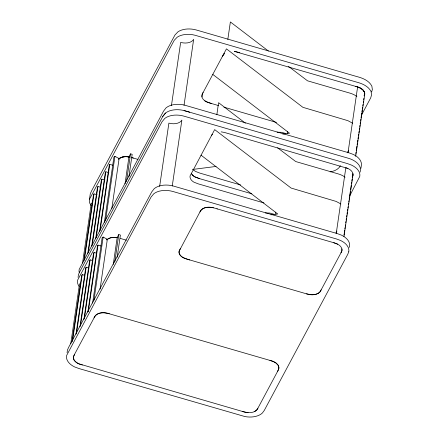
<?xml version="1.0" encoding="UTF-8"?>
<svg xmlns="http://www.w3.org/2000/svg" width="439" height="439" viewBox="0 0 439 439"><rect width="100%" height="100%" fill="white"/><g stroke="black" fill="none" stroke-linecap="round" stroke-linejoin="round"><path stroke-width="0.66" d="M341.893 248.858L341.893 250.812L340.977 252.809M352.885 173.498L352.885 175.457L352.199 176.955M364.167 95.795L364.622 94.802L364.644 92.656C363.229 88.81 359.058 87.279 355.414 86.302M67.068 352.726L67.458 350.009L68.621 347.359L151.718 191.942L154.232 188.649A17.346 10.75 8.3 0 1 173.065 185.949L337.333 233.608L341.515 235.172A17.373 10.766 8.3 0 1 349.554 246.389L349.142 247.42M78.06 277.366L78.449 274.655L79.613 271.999L162.82 116.379L165.58 113.021M91.06 205.682L89.545 202.719L89.49 199.213L90.275 193.829L91.57 190.921L173.383 37.919L174.985 34.961L177.998 31.8A17.302 10.723 8.3 0 1 196.277 29.973L356.847 76.567C362.658 78.065 368.864 80.48 371.844 86.071L372.36 89.518L371.641 91.943M70.772 343.759L79.508 283.874L80.771 283.819M82.554 263.016L91.29 203.136L92.552 203.076M72.062 341.52L81.681 275.582L82.208 274.6L84.667 275.313M83.844 260.782L93.463 194.845L93.99 193.862L97.063 194.757M72.49 341.213L82.208 274.6M84.37 259.8L93.99 193.862M76.007 334.145L85.627 268.207L86.154 267.225L88.612 267.938M87.789 253.407L97.409 187.469L97.93 186.487L100.388 187.201M76.534 333.163L86.154 267.225M88.31 252.425L97.93 186.487M79.953 326.77L89.572 260.832L90.099 259.85L92.558 260.563M91.729 246.032L101.349 180.094L101.875 179.112L104.948 180.001M80.48 325.787L90.099 259.85M92.256 245.05L101.875 179.112M83.898 319.394L93.512 253.457L94.039 252.474L96.498 253.188M95.675 238.651L105.294 172.714L105.821 171.731L108.894 172.626M84.42 318.412L94.039 252.474M96.201 237.669L105.821 171.731M87.838 312.019L97.458 246.081L97.985 245.099L101.058 245.988M99.62 231.276L109.24 165.338L109.761 164.356L112.839 165.251M88.266 311.706L97.985 245.099M100.141 230.294L109.761 164.356M92.618 303.091L102.139 237.828L103.154 237.044L107.33 239.326L100.065 289.114M104.4 222.353L113.92 157.085L114.93 156.306L119.106 158.583L111.841 208.377M93.93 300.292L103.154 237.044M105.508 220.894L114.93 156.306M113.262 264.432L117.191 237.515L118.766 234.569L120.407 235.046L117.164 257.249M125.044 183.694L128.967 156.778L130.542 153.831L132.183 154.308L128.945 176.511M114.744 262.154L118.766 234.569M126.52 181.417L130.542 153.831M159.653 186.372L168.883 123.123A10.399 6.442 8.3 0 0 181.872 120.083L172.253 186.021M171.435 105.629L180.659 42.385A10.399 6.442 8.3 0 0 193.654 39.345L184.034 105.283M216.833 114.749L218.589 102.688L245.417 123.205M227.825 39.395L230.371 21.95L268.405 51.034M336.214 233.619L345.833 167.682A10.399 6.442 8.3 0 1 352.868 175.562M347.99 152.876L357.609 86.938A10.399 6.442 8.3 0 1 364.644 94.824M343.978 234.969L344.176 233.619M344.368 232.275L344.664 230.255M344.862 228.911L345.059 227.567M345.252 226.222L345.449 224.878M345.745 222.858L345.943 221.508M346.135 220.164L346.431 218.145M346.629 216.8L346.826 215.456M347.019 214.111L347.315 212.092M347.512 210.747L347.71 209.398M347.902 208.053L348.1 206.709M348.396 204.689L348.593 203.345M348.786 202L348.983 200.65M349.181 199.306L349.477 197.287M349.669 195.942L350.36 191.234M350.552 189.889L351.244 185.176M351.436 183.831L351.634 182.487M351.831 181.142L352.127 179.123M352.319 177.779L352.517 176.429M355.464 156.246L355.656 154.901M355.853 153.557L356.051 152.207M356.248 150.862L356.934 146.154M357.132 144.81L357.33 143.46M357.522 142.115L357.818 140.096M358.015 138.751L358.213 137.407M358.405 136.063L358.701 134.043M358.899 132.699L359.091 131.349M359.289 130.004L359.585 127.985M359.782 126.641L359.975 125.296M360.172 123.952L360.468 121.932M360.666 120.588L360.858 119.238M361.056 117.893L361.352 115.874M361.549 114.53L361.741 113.185M361.939 111.841L362.235 109.821M362.433 108.477L362.625 107.127M362.823 105.783L363.02 104.438M363.316 102.419L363.508 101.074M363.706 99.73L363.904 98.38M343.978 236.555L353.005 174.656M355.755 155.818L364.787 93.913M360.929 168.318L361.335 165.651A17.373 10.766 8.3 0 0 353.296 154.429L349.109 152.871L184.846 105.212A17.346 10.75 8.3 0 0 166.008 107.906L163.495 111.199L79.234 269.272A17.33 10.739 8.3 0 0 79.201 272.399M364.112 95.872L364.721 94.22L364.43 92.047L362.982 89.995L360.655 88.223L357.461 86.895L234.349 51.39M360.134 172.061C362.362 164.927 354.24 159.856 348.325 158.254L184.737 110.765A17.346 10.75 8.3 0 0 165.223 113.289L162.71 116.582M348.769 251.772L347.732 254.346L264.262 410.46L262.368 413.022A17.33 10.739 8.3 0 1 244.989 416.578L79.168 368.595L74.789 367.004A17.33 10.739 8.3 0 1 66.673 355.392L151.038 197.122L153.798 193.764A17.351 10.755 8.3 0 1 172.961 191.503L336.548 238.992L340.73 240.556A17.373 10.766 8.3 0 1 348.769 251.772M89.49 199.213L172.664 43.176L174.261 40.262L177.208 37.189A17.308 10.728 8.3 0 1 195.048 35.252L356.073 81.95C361.879 83.448 368.08 85.868 371.059 91.455L371.575 94.906L370.675 97.924L361.418 115.243M74.548 354.35L73.532 356.435A10.41 6.448 8.3 0 0 78.674 363.777L244.172 411.952L248.117 412.665M180.38 248.523L179.299 250.724A10.245 6.349 8.3 0 0 185.494 258.664L189.648 259.915M202.236 94.171L203.114 92.497M277.415 371.685L278.573 369.495L278.941 367.289C278.09 363.421 274.106 361.56 270.627 360.606L108.175 313.451L104.246 312.733A10.393 6.442 8.3 0 0 94.791 316.486L74.454 354.525L73.373 357.187L74.07 360.079L76.512 362.576L79.355 364.052L82.406 364.996M347.759 152.059L348.725 150.259M349.521 196.206L359.766 176.418A17.373 10.766 8.3 0 0 351.727 165.196L347.545 163.637L183.952 116.148A17.351 10.755 8.3 0 0 164.795 118.404L162.035 121.762L77.665 280.038A17.33 10.739 8.3 0 0 79.08 286.365M335.983 232.802L336.943 230.996M222.474 56.291L224.219 53.728M94.056 317.869C96.503 312.008 104.202 311.992 109.338 313.786M321.172 289.85L319.993 291.847A10.399 6.442 8.3 0 1 309.753 294.607L306.482 293.828M340.417 165.717C338.458 169.47 334.139 171.298 330.128 171.852M199.921 211.977C203.142 205.606 211.73 206.917 217.327 208.926M257.918 408.155L256.656 410.097L254.653 411.524M223.116 55.084L224.324 53.629M118.744 159.116C121.433 156.503 125.784 156.289 129.296 157.063M106.71 240.012C109.316 237.345 113.399 237.159 116.889 237.559M118.601 158.978L119.106 158.583M106.82 239.716L107.33 239.326M282.705 134.087L289.52 133.231L212.783 74.41M192.672 169.449L216.081 166.441M270.923 214.83L277.744 213.969L201.007 155.148M277.119 132.188L281.608 132.32L285.849 133.549M265.337 212.931L269.831 213.058L274.068 214.287M129.28 157.003L126.657 156.619A10.514 6.514 8.3 0 0 119.101 158.649M221.157 131.859L224.439 132.441L347.847 168.428M213.447 207.801L210.16 207.219A10.421 6.459 8.3 0 0 200.414 211.055L179.107 251.234A10.465 6.486 8.3 0 0 180.281 255.311A10.377 6.431 8.3 0 0 183.036 257.583L187.42 259.268L306.696 293.894L310.702 294.717A10.465 6.486 8.3 0 0 320.728 290.678L341.317 252.173A10.41 6.453 8.3 0 0 336.856 243.782L333.766 242.723M129.461 157.036L127.744 156.701A10.41 6.453 8.3 0 0 118.678 158.973M117.685 237.773L115.967 237.444A10.41 6.453 8.3 0 0 106.897 239.716M242.229 411.387L245.703 412.336A10.399 6.442 8.3 0 0 257.517 408.907L277.86 370.862L278.941 368.206L278.249 365.325L275.807 362.817L272.959 361.341L269.919 360.403M133.385 158.062L131.662 157.579L138.011 159.406M239.804 52.74L235.721 51.593A10.415 6.453 8.3 0 0 234.464 51.33M184.062 110.59L189.736 112.214M218.589 105.607L208.097 102.507L204.832 100.866M223.912 107.154L276.543 122.432M240.583 184.929L200.047 173.164L195.662 171.49A10.393 6.442 8.3 0 1 192.891 169.24M251.821 193.802L199.202 178.53L194.817 176.84A10.377 6.431 8.3 0 1 192.062 174.568M263.938 202.933L198.417 183.914L194.033 182.223A10.377 6.431 8.3 0 1 191.278 179.952A10.465 6.486 8.3 0 1 190.103 175.874L214.666 129.604L291.112 188.062L336.153 201.424L340.889 203.981M216.926 208.81L333.991 242.789L337.679 244.194M120.33 238.432L126.448 240.204M211.324 103.5L206.44 101.793A10.399 6.442 8.3 0 1 202.275 94.144M199.257 178.547L194.878 176.873A10.393 6.442 8.3 0 1 191.256 173.29M352.671 123.244L347.929 120.687L302.888 107.319L226.442 48.861L202.297 94.023L201.945 96.948M288.461 66.371L307.525 80.814L350.295 93.238A17.357 10.755 8.3 0 1 356.869 96.432M277.574 147.795L295.743 161.557L338.513 173.981A17.357 10.755 8.3 0 1 345.087 177.175M287.32 131.404L287.627 133.456M275.538 212.147L275.851 214.199M211.406 135.695A10.421 6.459 8.3 0 1 212.416 134.307"/></g></svg>
